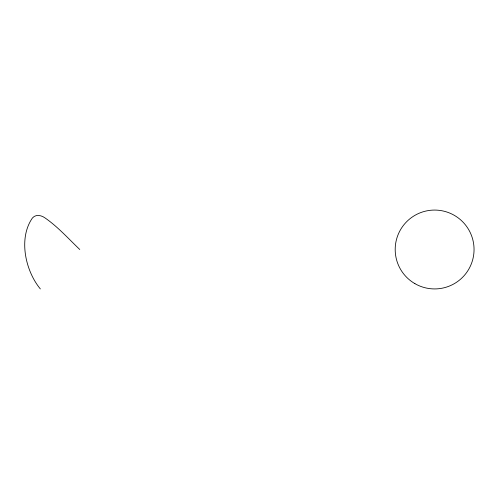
<?xml version="1.0" encoding="UTF-8"?>
<svg xmlns="http://www.w3.org/2000/svg" width="499" height="499" viewBox="0 0 499 499"><rect width="100%" height="100%" fill="white"/><g stroke="black" fill="none" stroke-linecap="round" stroke-linejoin="round"><path stroke-width="0.75" d="M79.771 249.5C68.482 238.734 57.959 226.889 45.072 217.957C41.423 215.262 35.753 214.002 32.454 217.957C18.176 238.31 25.324 270.782 40.344 288.927M414.906 283.644A39.427 39.427 0 0 0 474.05 249.5A39.427 39.427 0 0 0 414.906 215.356A39.427 39.427 0 0 0 414.906 283.644"/></g></svg>
